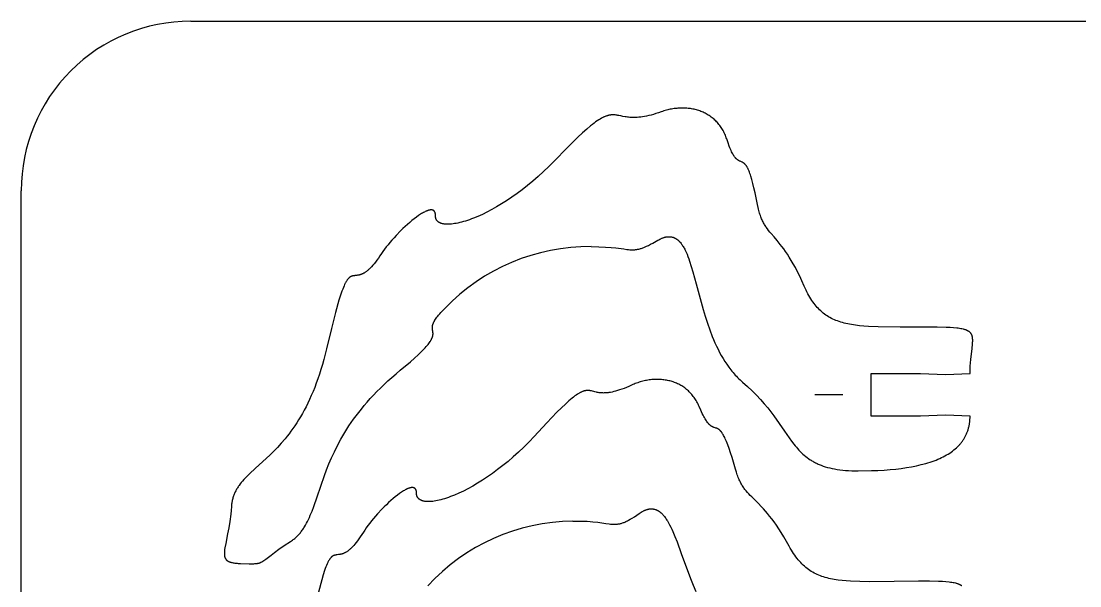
# Model space of a CAD drawing. Extents: x 1 to 221, y 1 to 131.
# Drawn here: x 1.4 to 76.3, y 91.2 to 131.1 of the extents above; entities that cross this region are included whole.
import ezdxf

# ---------------------------------------------------------------- set-up
doc = ezdxf.new("R2010")
doc.units = 0
doc.header["$MEASUREMENT"] = 0
doc.layers.add('DEFAULT', color=18, linetype='CONTINUOUS')

msp = doc.modelspace()

# ---------------------------------------------------------------- linework, layer by layer
at = {"layer": 'DEFAULT', "color": 1}
for p, q in [((13.39, 131.138), (209.39, 131.138)), ((1.39, 13.138), (1.39, 119.138)), ((61.553, 103.195), (61.553, 106.194)), ((61.553, 106.194), (65.053, 106.194)), ((65.053, 106.194), (66.803, 106.144)), ((66.803, 106.144), (68.552, 106.194)), ((65.053, 103.195), (61.553, 103.195)), ((66.803, 103.245), (65.053, 103.195)), ((68.552, 103.195), (66.803, 103.245))]:
    msp.add_line(p, q, dxfattribs=at)
at = {"layer": 'DEFAULT', "color": 250}
msp.add_line((59.553, 104.694), (57.557, 104.694), dxfattribs=at)
at = {"layer": 'DEFAULT', "color": 1}
for points in [[(46.694, 124.722), (46.501, 124.655), (46.316, 124.596), (46.14, 124.544), (45.972, 124.497), (45.812, 124.457), (45.659, 124.423), (45.513, 124.395), (45.375, 124.371), (45.242, 124.352), (45.116, 124.338), (44.996, 124.328), (44.882, 124.322), (44.773, 124.32), (44.669, 124.32), (44.569, 124.324), (44.474, 124.33), (44.383, 124.338), (44.296, 124.348), (44.212, 124.36), (44.132, 124.373), (43.979, 124.402), (43.836, 124.431), (43.699, 124.459), (43.633, 124.472), (43.567, 124.483), (43.501, 124.493), (43.436, 124.5), (43.403, 124.503), (43.37, 124.506), (43.338, 124.507), (43.305, 124.508), (43.271, 124.508), (43.238, 124.508), (43.204, 124.506), (43.17, 124.504), (43.136, 124.501), (43.101, 124.497), (43.066, 124.492), (43.03, 124.485), (42.994, 124.478), (42.957, 124.47), (42.92, 124.46), (42.882, 124.45), (42.843, 124.438), (42.804, 124.424), (42.764, 124.41), (42.724, 124.394), (42.682, 124.377), (42.64, 124.358), (42.596, 124.338), (42.552, 124.316), (42.507, 124.293), (42.461, 124.268), (42.366, 124.213), (42.266, 124.151), (42.161, 124.082), (42.052, 124.006), (41.937, 123.921), (41.817, 123.829), (41.69, 123.728), (41.418, 123.499), (41.119, 123.231), (40.789, 122.923), (40.031, 122.175), (39.124, 121.233)], [(51.329, 122.801), (51.298, 122.892), (51.266, 122.981), (51.231, 123.068), (51.194, 123.153), (51.156, 123.236), (51.115, 123.317), (51.073, 123.396), (51.028, 123.474), (50.982, 123.549), (50.934, 123.623), (50.885, 123.695), (50.834, 123.764), (50.781, 123.832), (50.726, 123.898), (50.67, 123.962), (50.612, 124.024), (50.553, 124.084), (50.492, 124.142), (50.429, 124.199), (50.366, 124.253), (50.301, 124.305), (50.234, 124.356), (50.166, 124.404), (50.097, 124.451), (50.027, 124.496), (49.956, 124.538), (49.883, 124.579), (49.809, 124.618), (49.734, 124.655), (49.658, 124.69), (49.581, 124.723), (49.503, 124.754), (49.424, 124.783), (49.344, 124.811), (49.263, 124.836), (49.182, 124.859), (49.099, 124.881), (49.016, 124.9), (48.932, 124.918), (48.847, 124.933), (48.762, 124.947), (48.676, 124.959), (48.589, 124.968), (48.502, 124.976), (48.414, 124.982), (48.326, 124.986), (48.237, 124.988), (48.148, 124.988), (48.059, 124.986), (47.969, 124.982), (47.879, 124.976), (47.788, 124.968), (47.698, 124.959), (47.607, 124.947), (47.516, 124.933), (47.424, 124.918), (47.333, 124.9), (47.242, 124.88), (47.15, 124.859), (47.059, 124.835), (46.967, 124.81), (46.876, 124.783), (46.785, 124.753), (46.694, 124.722)], [(53.505, 118.167), (53.335, 118.998), (53.256, 119.347), (53.18, 119.655), (53.107, 119.924), (53.038, 120.158), (53.004, 120.263), (52.971, 120.36), (52.938, 120.449), (52.906, 120.531), (52.874, 120.607), (52.843, 120.676), (52.813, 120.738), (52.797, 120.768), (52.782, 120.795), (52.767, 120.822), (52.753, 120.847), (52.738, 120.871), (52.723, 120.894), (52.708, 120.915), (52.694, 120.935), (52.679, 120.955), (52.665, 120.973), (52.651, 120.99), (52.636, 121.006), (52.622, 121.021), (52.608, 121.036), (52.594, 121.049), (52.58, 121.062), (52.565, 121.074), (52.551, 121.085), (52.537, 121.096), (52.523, 121.106), (52.509, 121.115), (52.495, 121.124), (52.481, 121.132), (52.467, 121.14), (52.453, 121.148), (52.439, 121.155), (52.411, 121.168), (52.383, 121.18), (52.327, 121.203), (52.269, 121.226), (52.24, 121.239), (52.211, 121.253), (52.196, 121.26), (52.181, 121.268), (52.166, 121.276), (52.151, 121.285), (52.136, 121.294), (52.121, 121.304), (52.105, 121.314), (52.09, 121.325), (52.074, 121.337), (52.059, 121.349), (52.043, 121.363), (52.027, 121.377), (52.011, 121.392), (51.995, 121.408), (51.978, 121.425), (51.962, 121.443), (51.945, 121.462), (51.928, 121.482), (51.911, 121.503), (51.894, 121.525), (51.877, 121.549), (51.859, 121.573), (51.841, 121.599), (51.824, 121.627), (51.787, 121.686), (51.75, 121.751), (51.712, 121.822), (51.674, 121.9), (51.634, 121.985), (51.593, 122.077), (51.552, 122.176), (51.509, 122.284), (51.421, 122.524), (51.329, 122.801)], [(39.124, 121.233), (38.748, 120.853), (38.37, 120.49), (37.991, 120.144), (37.612, 119.815), (37.235, 119.504), (36.859, 119.209), (36.486, 118.932), (36.117, 118.672), (35.753, 118.429), (35.394, 118.202), (35.042, 117.993), (34.697, 117.8), (34.36, 117.624), (34.032, 117.464), (33.715, 117.321), (33.408, 117.195), (33.259, 117.138), (33.113, 117.085), (32.97, 117.036), (32.831, 116.991), (32.695, 116.95), (32.562, 116.914), (32.433, 116.881), (32.308, 116.853), (32.186, 116.828), (32.069, 116.808), (31.956, 116.791), (31.847, 116.779), (31.742, 116.771), (31.691, 116.768), (31.641, 116.766), (31.593, 116.766), (31.545, 116.766), (31.499, 116.767), (31.454, 116.77), (31.41, 116.773), (31.368, 116.777), (31.326, 116.783), (31.286, 116.789), (31.247, 116.796), (31.209, 116.805), (31.173, 116.814), (31.155, 116.819), (31.138, 116.824), (31.121, 116.83), (31.104, 116.836), (31.087, 116.842), (31.071, 116.848), (31.055, 116.854), (31.04, 116.861), (31.025, 116.868), (31.01, 116.875), (30.996, 116.883), (30.982, 116.891), (30.968, 116.899), (30.954, 116.907), (30.941, 116.915), (30.929, 116.924), (30.916, 116.933), (30.904, 116.942), (30.892, 116.952), (30.881, 116.961), (30.87, 116.971), (30.86, 116.982), (30.849, 116.992), (30.84, 117.003), (30.83, 117.014), (30.821, 117.025), (30.812, 117.036), (30.804, 117.048), (30.796, 117.06), (30.788, 117.072), (30.781, 117.084), (30.774, 117.097), (30.767, 117.11), (30.761, 117.123), (30.755, 117.136), (30.75, 117.15), (30.745, 117.164), (30.74, 117.178), (30.736, 117.192), (30.732, 117.207), (30.729, 117.222), (30.725, 117.237), (30.723, 117.252), (30.721, 117.267), (30.719, 117.283), (30.717, 117.299), (30.716, 117.316), (30.715, 117.332), (30.715, 117.349), (30.715, 117.366)], [(30.715, 117.366), (30.715, 117.398), (30.714, 117.429), (30.714, 117.444), (30.713, 117.458), (30.711, 117.472), (30.71, 117.486), (30.708, 117.5), (30.706, 117.513), (30.704, 117.526), (30.701, 117.538), (30.698, 117.55), (30.695, 117.562), (30.692, 117.574), (30.688, 117.585), (30.685, 117.596), (30.681, 117.606), (30.677, 117.616), (30.672, 117.626), (30.667, 117.636), (30.663, 117.645), (30.657, 117.654), (30.652, 117.662), (30.647, 117.67), (30.641, 117.678), (30.635, 117.686), (30.629, 117.693), (30.622, 117.7), (30.616, 117.707), (30.609, 117.713), (30.602, 117.719), (30.595, 117.725), (30.587, 117.731), (30.58, 117.736), (30.572, 117.741), (30.564, 117.745), (30.555, 117.75), (30.547, 117.754), (30.538, 117.757), (30.529, 117.761), (30.52, 117.764), (30.511, 117.767), (30.502, 117.769), (30.492, 117.772), (30.482, 117.774), (30.472, 117.775), (30.462, 117.777), (30.452, 117.778), (30.441, 117.779), (30.431, 117.78), (30.42, 117.78), (30.409, 117.78), (30.398, 117.78), (30.386, 117.78), (30.375, 117.779), (30.363, 117.778), (30.351, 117.777), (30.339, 117.775), (30.327, 117.774), (30.315, 117.772), (30.302, 117.77), (30.277, 117.764), (30.25, 117.758), (30.224, 117.751), (30.196, 117.743), (30.168, 117.734), (30.14, 117.724), (30.111, 117.713), (30.081, 117.701), (30.051, 117.689), (29.99, 117.661), (29.926, 117.629), (29.86, 117.595), (29.793, 117.557), (29.724, 117.516), (29.654, 117.472), (29.582, 117.425), (29.509, 117.376), (29.36, 117.269), (29.206, 117.153), (29.049, 117.027), (28.89, 116.894), (28.73, 116.754), (28.568, 116.608), (28.408, 116.456), (28.248, 116.3), (27.935, 115.979), (27.783, 115.815), (27.636, 115.65), (27.495, 115.485), (27.359, 115.321), (27.231, 115.159), (27.11, 114.999), (26.998, 114.843), (26.895, 114.691)], [(56.816, 112.393), (56.653, 112.757), (56.494, 113.094), (56.339, 113.406), (56.188, 113.695), (56.041, 113.962), (55.898, 114.209), (55.758, 114.437), (55.623, 114.648), (55.491, 114.842), (55.364, 115.022), (55.24, 115.188), (55.119, 115.343), (54.891, 115.623), (54.677, 115.873), (54.479, 116.104), (54.385, 116.217), (54.295, 116.329), (54.209, 116.442), (54.127, 116.557), (54.087, 116.617), (54.048, 116.677), (54.01, 116.739), (53.973, 116.802), (53.937, 116.867), (53.902, 116.934), (53.867, 117.003), (53.834, 117.074), (53.802, 117.147), (53.77, 117.223), (53.74, 117.302), (53.71, 117.384), (53.681, 117.469), (53.653, 117.558), (53.626, 117.649), (53.6, 117.745), (53.575, 117.844), (53.551, 117.948), (53.505, 118.167)], [(41.744, 115.181), (42.281, 115.175), (42.745, 115.155), (43.144, 115.125), (43.487, 115.089), (44.041, 115.015), (44.27, 114.985), (44.375, 114.973), (44.477, 114.965), (44.527, 114.962), (44.576, 114.959), (44.625, 114.958), (44.673, 114.958), (44.721, 114.959), (44.769, 114.961), (44.817, 114.965), (44.866, 114.969), (44.915, 114.975), (44.964, 114.983), (45.014, 114.992), (45.064, 115.002), (45.116, 115.014), (45.168, 115.028), (45.222, 115.044), (45.277, 115.061), (45.334, 115.08), (45.392, 115.101), (45.452, 115.124), (45.513, 115.149), (45.643, 115.206), (45.781, 115.271), (45.93, 115.346), (46.09, 115.431), (46.449, 115.632)], [(46.449, 115.632), (46.523, 115.673), (46.595, 115.71), (46.665, 115.743), (46.7, 115.759), (46.734, 115.773), (46.768, 115.787), (46.802, 115.8), (46.835, 115.812), (46.868, 115.822), (46.9, 115.832), (46.933, 115.842), (46.964, 115.85), (46.996, 115.857), (47.027, 115.864), (47.058, 115.87), (47.089, 115.875), (47.119, 115.879), (47.149, 115.882), (47.178, 115.884), (47.207, 115.886), (47.236, 115.886), (47.265, 115.886), (47.293, 115.885), (47.321, 115.884), (47.349, 115.881), (47.376, 115.878), (47.403, 115.874), (47.43, 115.869), (47.456, 115.863), (47.483, 115.857), (47.509, 115.85), (47.534, 115.842), (47.56, 115.833), (47.585, 115.824), (47.61, 115.814), (47.634, 115.803), (47.658, 115.791), (47.683, 115.779), (47.706, 115.766), (47.73, 115.752), (47.753, 115.737), (47.776, 115.722), (47.799, 115.706), (47.822, 115.69), (47.844, 115.672), (47.866, 115.654), (47.888, 115.636), (47.91, 115.616), (47.931, 115.596), (47.952, 115.576), (47.973, 115.554), (47.994, 115.532), (48.015, 115.51), (48.035, 115.487), (48.055, 115.463), (48.095, 115.413), (48.134, 115.361), (48.172, 115.307), (48.21, 115.25), (48.247, 115.191), (48.283, 115.129), (48.319, 115.066), (48.354, 115), (48.388, 114.932), (48.455, 114.79), (48.52, 114.639), (48.584, 114.481), (48.646, 114.316), (48.706, 114.143), (48.824, 113.779), (48.938, 113.391), (49.166, 112.556), (49.662, 110.725), (49.805, 110.25), (49.958, 109.775), (50.124, 109.301), (50.303, 108.833), (50.399, 108.601), (50.499, 108.371), (50.603, 108.145), (50.712, 107.921), (50.826, 107.7), (50.945, 107.483), (51.069, 107.27), (51.198, 107.062), (51.333, 106.858), (51.474, 106.659), (51.621, 106.466), (51.697, 106.371), (51.775, 106.278), (51.854, 106.187), (51.934, 106.097), (52.017, 106.008), (52.101, 105.922), (52.187, 105.837), (52.275, 105.754), (52.364, 105.672), (52.456, 105.593)], [(26.895, 114.691), (26.783, 114.523), (26.675, 114.367), (26.57, 114.224), (26.47, 114.093), (26.374, 113.973), (26.281, 113.863), (26.192, 113.764), (26.106, 113.675), (26.065, 113.634), (26.024, 113.595), (25.984, 113.558), (25.945, 113.523), (25.907, 113.491), (25.869, 113.46), (25.832, 113.431), (25.796, 113.404), (25.761, 113.379), (25.726, 113.356), (25.692, 113.334), (25.659, 113.314), (25.626, 113.295), (25.594, 113.278), (25.563, 113.262), (25.532, 113.247), (25.502, 113.234), (25.472, 113.222), (25.443, 113.211), (25.414, 113.201), (25.386, 113.192), (25.359, 113.184), (25.332, 113.177), (25.305, 113.17), (25.279, 113.165), (25.253, 113.16), (25.228, 113.155), (25.203, 113.151), (25.155, 113.145), (25.108, 113.139), (25.018, 113.131), (24.975, 113.126), (24.932, 113.121), (24.911, 113.118), (24.891, 113.114), (24.87, 113.11), (24.85, 113.106), (24.83, 113.101), (24.81, 113.095), (24.8, 113.092), (24.79, 113.088), (24.78, 113.085), (24.77, 113.081), (24.76, 113.077), (24.751, 113.073), (24.741, 113.069), (24.731, 113.064), (24.721, 113.059), (24.711, 113.054), (24.702, 113.048), (24.692, 113.043), (24.682, 113.037), (24.672, 113.03), (24.663, 113.024), (24.653, 113.017), (24.643, 113.01), (24.633, 113.002), (24.624, 112.995), (24.614, 112.986), (24.604, 112.978), (24.594, 112.969), (24.584, 112.96), (24.575, 112.95), (24.565, 112.94), (24.555, 112.93), (24.535, 112.908), (24.515, 112.884), (24.495, 112.859), (24.475, 112.832), (24.455, 112.803), (24.435, 112.772), (24.414, 112.739), (24.393, 112.705), (24.372, 112.668), (24.351, 112.628), (24.329, 112.587), (24.286, 112.497), (24.241, 112.398), (24.195, 112.288), (24.147, 112.168), (24.098, 112.036), (23.995, 111.736), (23.884, 111.384), (23.635, 110.509), (23.344, 109.377), (23.002, 107.954)], [(65.459, 109.482), (63.61, 109.479), (62.046, 109.5), (61.362, 109.531), (61.042, 109.554), (60.736, 109.584), (60.444, 109.619), (60.165, 109.662), (60.031, 109.687), (59.899, 109.713), (59.771, 109.741), (59.645, 109.772), (59.523, 109.805), (59.403, 109.84), (59.286, 109.878), (59.172, 109.919), (59.06, 109.961), (58.951, 110.007), (58.845, 110.055), (58.741, 110.106), (58.639, 110.161), (58.54, 110.218), (58.443, 110.278), (58.348, 110.341), (58.256, 110.408), (58.165, 110.477), (58.076, 110.551), (57.99, 110.627), (57.905, 110.708), (57.822, 110.792), (57.741, 110.879), (57.662, 110.971), (57.584, 111.066), (57.507, 111.165), (57.433, 111.269), (57.359, 111.376), (57.287, 111.488), (57.216, 111.604), (57.147, 111.724), (57.079, 111.849), (57.011, 111.978), (56.945, 112.112), (56.88, 112.25), (56.816, 112.393)], [(28.226, 106.437), (28.935, 107.034), (29.229, 107.293), (29.486, 107.529), (29.707, 107.743), (29.897, 107.936), (29.98, 108.025), (30.056, 108.11), (30.125, 108.19), (30.188, 108.266), (30.244, 108.338), (30.294, 108.407), (30.339, 108.471), (30.359, 108.502), (30.378, 108.533), (30.396, 108.562), (30.412, 108.591), (30.428, 108.619), (30.442, 108.646), (30.455, 108.672), (30.467, 108.698), (30.477, 108.723), (30.487, 108.747), (30.496, 108.771), (30.504, 108.795), (30.511, 108.817), (30.517, 108.839), (30.523, 108.861), (30.527, 108.882), (30.531, 108.903), (30.535, 108.923), (30.537, 108.943), (30.539, 108.963), (30.54, 108.982), (30.541, 109), (30.541, 109.019), (30.541, 109.037), (30.54, 109.055), (30.539, 109.073), (30.538, 109.09), (30.536, 109.107), (30.532, 109.141), (30.521, 109.208), (30.509, 109.274), (30.504, 109.307), (30.499, 109.341), (30.495, 109.376), (30.494, 109.394), (30.493, 109.411), (30.492, 109.43), (30.492, 109.448), (30.492, 109.467), (30.493, 109.486), (30.494, 109.505), (30.496, 109.525), (30.498, 109.545), (30.501, 109.566), (30.505, 109.587), (30.51, 109.609), (30.515, 109.631), (30.521, 109.654), (30.528, 109.677), (30.536, 109.701), (30.545, 109.725), (30.555, 109.75), (30.565, 109.776), (30.577, 109.802), (30.59, 109.829), (30.604, 109.857), (30.619, 109.886), (30.636, 109.915), (30.653, 109.945), (30.672, 109.976), (30.714, 110.041), (30.761, 110.109), (30.814, 110.181), (30.873, 110.257), (30.939, 110.337), (31.011, 110.422), (31.09, 110.511), (31.177, 110.605), (31.373, 110.808)], [(68.552, 106.194), (68.556, 106.467), (68.566, 106.725), (68.582, 106.968), (68.601, 107.197), (68.691, 107.974), (68.725, 108.287), (68.731, 108.357), (68.735, 108.425), (68.738, 108.491), (68.739, 108.553), (68.738, 108.613), (68.737, 108.642), (68.735, 108.671), (68.733, 108.698), (68.73, 108.725), (68.726, 108.752), (68.722, 108.778), (68.717, 108.803), (68.711, 108.828), (68.705, 108.852), (68.698, 108.875), (68.695, 108.887), (68.691, 108.898), (68.687, 108.909), (68.682, 108.92), (68.678, 108.931), (68.673, 108.942), (68.668, 108.953), (68.663, 108.963), (68.658, 108.974), (68.652, 108.984), (68.647, 108.994), (68.641, 109.004), (68.635, 109.014), (68.628, 109.024), (68.622, 109.033), (68.615, 109.043), (68.608, 109.052), (68.601, 109.061), (68.593, 109.071), (68.586, 109.079), (68.578, 109.088), (68.57, 109.097), (68.561, 109.106), (68.553, 109.114), (68.544, 109.122), (68.535, 109.131), (68.525, 109.139), (68.516, 109.147), (68.506, 109.154), (68.496, 109.162), (68.485, 109.17), (68.475, 109.177), (68.464, 109.185), (68.453, 109.192), (68.441, 109.199), (68.43, 109.206), (68.405, 109.22), (68.38, 109.233), (68.354, 109.246), (68.326, 109.258), (68.297, 109.27), (68.267, 109.282), (68.236, 109.293), (68.203, 109.303), (68.17, 109.314), (68.135, 109.324), (68.099, 109.333), (68.061, 109.342), (67.982, 109.36), (67.897, 109.376), (67.807, 109.39), (67.711, 109.403), (67.608, 109.415), (67.386, 109.435), (67.137, 109.451), (66.861, 109.463), (66.222, 109.478), (65.459, 109.482)], [(23.002, 107.954), (22.812, 107.198), (22.712, 106.839), (22.608, 106.491), (22.502, 106.154), (22.392, 105.829), (22.279, 105.515), (22.164, 105.212), (22.046, 104.919), (21.925, 104.636), (21.803, 104.363), (21.678, 104.1), (21.551, 103.846), (21.423, 103.601), (21.293, 103.365), (21.161, 103.137), (21.029, 102.918), (20.895, 102.706), (20.76, 102.503), (20.624, 102.306), (20.488, 102.117), (20.351, 101.935), (20.214, 101.759), (20.077, 101.589), (19.802, 101.268), (19.529, 100.969), (19.259, 100.689), (18.992, 100.426), (17.987, 99.508), (17.541, 99.096), (17.336, 98.894), (17.238, 98.793), (17.145, 98.692), (17.055, 98.59), (16.969, 98.487), (16.887, 98.383), (16.81, 98.278), (16.773, 98.225), (16.737, 98.171), (16.702, 98.117), (16.669, 98.062), (16.636, 98.007), (16.605, 97.951), (16.575, 97.894), (16.546, 97.837), (16.519, 97.779), (16.493, 97.72), (16.468, 97.661), (16.444, 97.601), (16.422, 97.54), (16.401, 97.478), (16.382, 97.415), (16.364, 97.351), (16.347, 97.286), (16.332, 97.22), (16.318, 97.154), (16.306, 97.086), (16.296, 97.017), (16.286, 96.946), (16.279, 96.875), (16.273, 96.802)], [(20.462, 94.32), (20.523, 94.361), (20.583, 94.402), (20.641, 94.445), (20.697, 94.489), (20.752, 94.534), (20.806, 94.581), (20.859, 94.628), (20.91, 94.677), (20.961, 94.727), (21.009, 94.778), (21.057, 94.83), (21.104, 94.883), (21.15, 94.937), (21.194, 94.992), (21.238, 95.049), (21.28, 95.106), (21.322, 95.165), (21.362, 95.225), (21.402, 95.285), (21.441, 95.347), (21.517, 95.474), (21.589, 95.604), (21.659, 95.739), (21.727, 95.878), (21.792, 96.02), (21.856, 96.167), (21.978, 96.471), (22.097, 96.79), (22.331, 97.469), (22.851, 98.979), (23.004, 99.385), (23.172, 99.802), (23.355, 100.228), (23.557, 100.664), (23.779, 101.109), (24.025, 101.562), (24.157, 101.791), (24.295, 102.023), (24.44, 102.256), (24.593, 102.491), (24.753, 102.728), (24.92, 102.966), (25.095, 103.206), (25.279, 103.447), (25.471, 103.69), (25.672, 103.934), (25.882, 104.179), (26.101, 104.426), (26.33, 104.674), (26.569, 104.923), (26.818, 105.173), (27.078, 105.424), (27.348, 105.676), (27.629, 105.929), (27.922, 106.182), (28.226, 106.437)], [(49.376, 103.866), (49.337, 103.954), (49.297, 104.039), (49.255, 104.123), (49.211, 104.205), (49.165, 104.284), (49.118, 104.361), (49.069, 104.437), (49.018, 104.51), (48.965, 104.581), (48.911, 104.65), (48.856, 104.717), (48.798, 104.782), (48.74, 104.845), (48.68, 104.906), (48.618, 104.965), (48.555, 105.022), (48.491, 105.077), (48.425, 105.129), (48.358, 105.18), (48.29, 105.228), (48.22, 105.275), (48.15, 105.319), (48.078, 105.362), (48.005, 105.402), (47.931, 105.441), (47.856, 105.477), (47.78, 105.511), (47.703, 105.544), (47.626, 105.574), (47.547, 105.602), (47.467, 105.628), (47.387, 105.653), (47.306, 105.675), (47.224, 105.695), (47.141, 105.713), (47.058, 105.729), (46.974, 105.743), (46.889, 105.756), (46.804, 105.766), (46.718, 105.774), (46.632, 105.78), (46.545, 105.784), (46.458, 105.786), (46.37, 105.787), (46.282, 105.785), (46.194, 105.781), (46.106, 105.775), (46.017, 105.767), (45.928, 105.758), (45.839, 105.746), (45.749, 105.732), (45.66, 105.717), (45.571, 105.699), (45.481, 105.679), (45.391, 105.658), (45.302, 105.634), (45.212, 105.609), (45.123, 105.581), (45.034, 105.552), (44.945, 105.521), (44.856, 105.487), (44.767, 105.452), (44.679, 105.415), (44.591, 105.376)], [(44.591, 105.376), (44.405, 105.293), (44.228, 105.218), (44.06, 105.151), (43.9, 105.091), (43.748, 105.039), (43.605, 104.993), (43.468, 104.953), (43.339, 104.92), (43.217, 104.892), (43.101, 104.869), (42.991, 104.852), (42.938, 104.844), (42.887, 104.838), (42.837, 104.834), (42.789, 104.83), (42.742, 104.827), (42.696, 104.825), (42.651, 104.824), (42.608, 104.823), (42.566, 104.824), (42.524, 104.825), (42.484, 104.827), (42.445, 104.83), (42.407, 104.833), (42.37, 104.837), (42.299, 104.846), (42.23, 104.857), (42.165, 104.869), (42.103, 104.883), (41.985, 104.911), (41.767, 104.966), (41.714, 104.977), (41.688, 104.982), (41.662, 104.987), (41.636, 104.991), (41.61, 104.994), (41.583, 104.997), (41.557, 104.999), (41.53, 105), (41.503, 105.001), (41.476, 105.001), (41.448, 105), (41.42, 104.998), (41.392, 104.995), (41.363, 104.991), (41.334, 104.986), (41.304, 104.981), (41.274, 104.974), (41.243, 104.966), (41.211, 104.957), (41.179, 104.946), (41.146, 104.934), (41.112, 104.921), (41.078, 104.907), (41.042, 104.891), (41.006, 104.874), (40.969, 104.855), (40.931, 104.835), (40.892, 104.813), (40.852, 104.789), (40.81, 104.764), (40.768, 104.737), (40.68, 104.678), (40.587, 104.612), (40.489, 104.538), (40.385, 104.456), (40.275, 104.365), (40.159, 104.266), (39.907, 104.039), (39.626, 103.773), (39.315, 103.465), (38.587, 102.711), (37.705, 101.754)], [(52.456, 105.593), (52.811, 105.28), (53.139, 104.97), (53.444, 104.663), (53.726, 104.361), (53.987, 104.062), (54.23, 103.769), (54.457, 103.48), (54.669, 103.198), (55.414, 102.133), (55.751, 101.647), (55.919, 101.417), (56.088, 101.197), (56.173, 101.09), (56.26, 100.986), (56.348, 100.884), (56.438, 100.785), (56.53, 100.689), (56.624, 100.596), (56.72, 100.505), (56.819, 100.417), (56.921, 100.332), (57.026, 100.25), (57.135, 100.171), (57.247, 100.095), (57.305, 100.059), (57.363, 100.023), (57.423, 99.988), (57.483, 99.953), (57.545, 99.92), (57.608, 99.887), (57.672, 99.855), (57.737, 99.824), (57.804, 99.794), (57.871, 99.765), (58.011, 99.708), (58.155, 99.656), (58.306, 99.607), (58.462, 99.561), (58.625, 99.519), (58.793, 99.481), (58.969, 99.447), (59.151, 99.416), (59.341, 99.39), (59.538, 99.367), (59.743, 99.348), (59.955, 99.334), (60.176, 99.323), (60.405, 99.317), (60.643, 99.315)], [(51.948, 99.44), (51.706, 100.253), (51.596, 100.593), (51.494, 100.893), (51.398, 101.155), (51.308, 101.383), (51.266, 101.484), (51.224, 101.577), (51.184, 101.664), (51.145, 101.743), (51.107, 101.815), (51.07, 101.881), (51.034, 101.941), (51.016, 101.969), (50.999, 101.995), (50.981, 102.02), (50.964, 102.044), (50.948, 102.066), (50.931, 102.088), (50.914, 102.108), (50.898, 102.127), (50.882, 102.144), (50.866, 102.161), (50.85, 102.177), (50.835, 102.192), (50.819, 102.206), (50.804, 102.219), (50.788, 102.231), (50.773, 102.243), (50.758, 102.253), (50.743, 102.263), (50.728, 102.273), (50.713, 102.281), (50.699, 102.289), (50.684, 102.297), (50.669, 102.304), (50.655, 102.311), (50.64, 102.317), (50.626, 102.323), (50.596, 102.334), (50.567, 102.343), (50.509, 102.361), (50.45, 102.379), (50.42, 102.389), (50.389, 102.401), (50.374, 102.407), (50.359, 102.413), (50.343, 102.42), (50.327, 102.427), (50.311, 102.435), (50.295, 102.444), (50.279, 102.453), (50.263, 102.462), (50.246, 102.473), (50.229, 102.484), (50.212, 102.496), (50.195, 102.508), (50.178, 102.522), (50.16, 102.536), (50.143, 102.552), (50.125, 102.568), (50.106, 102.585), (50.088, 102.604), (50.069, 102.623), (50.05, 102.644), (50.031, 102.666), (50.011, 102.689), (49.991, 102.714), (49.971, 102.74), (49.93, 102.795), (49.887, 102.857), (49.843, 102.924), (49.798, 102.999), (49.751, 103.08), (49.702, 103.168), (49.652, 103.263), (49.601, 103.367), (49.492, 103.599), (49.376, 103.866)], [(60.643, 99.315), (61.583, 99.329), (62.032, 99.347), (62.466, 99.371), (62.886, 99.404), (63.291, 99.443), (63.682, 99.49), (64.058, 99.544), (64.419, 99.606), (64.766, 99.675), (65.098, 99.752), (65.415, 99.836), (65.568, 99.881), (65.718, 99.928), (65.863, 99.977), (66.005, 100.028), (66.143, 100.081), (66.277, 100.136), (66.408, 100.192), (66.535, 100.251), (66.657, 100.311), (66.777, 100.374), (66.892, 100.438), (67.004, 100.505), (67.111, 100.573), (67.215, 100.644), (67.315, 100.716), (67.412, 100.791), (67.504, 100.867), (67.593, 100.946), (67.636, 100.986), (67.677, 101.026), (67.718, 101.067), (67.758, 101.109), (67.797, 101.151), (67.835, 101.193), (67.872, 101.236), (67.908, 101.28), (67.943, 101.324), (67.978, 101.368), (68.011, 101.414), (68.043, 101.459), (68.074, 101.505), (68.104, 101.552), (68.134, 101.599), (68.162, 101.647), (68.189, 101.695), (68.215, 101.744), (68.241, 101.793), (68.265, 101.843), (68.288, 101.893), (68.311, 101.944), (68.332, 101.995), (68.353, 102.047), (68.372, 102.099), (68.39, 102.152), (68.408, 102.206), (68.424, 102.26), (68.44, 102.314), (68.454, 102.369), (68.468, 102.425), (68.48, 102.481), (68.492, 102.537), (68.502, 102.594), (68.512, 102.652), (68.52, 102.71), (68.528, 102.769), (68.534, 102.828), (68.544, 102.948), (68.55, 103.071), (68.552, 103.195)], [(37.705, 101.754), (37.336, 101.366), (36.965, 100.995), (36.594, 100.642), (36.222, 100.306), (35.85, 99.987), (35.481, 99.685), (35.113, 99.401), (34.75, 99.133), (34.39, 98.883), (34.036, 98.649), (33.688, 98.433), (33.347, 98.233), (33.013, 98.05), (32.689, 97.884), (32.374, 97.735), (32.07, 97.603), (31.922, 97.543), (31.777, 97.487), (31.635, 97.435), (31.497, 97.388), (31.362, 97.344), (31.23, 97.305), (31.102, 97.27), (30.977, 97.239), (30.856, 97.212), (30.739, 97.189), (30.626, 97.171), (30.517, 97.156), (30.413, 97.146), (30.362, 97.142), (30.312, 97.14), (30.264, 97.138), (30.216, 97.137), (30.17, 97.138), (30.125, 97.139), (30.081, 97.142), (30.038, 97.145), (29.997, 97.15), (29.956, 97.155), (29.917, 97.162), (29.879, 97.169), (29.843, 97.178), (29.825, 97.183), (29.807, 97.188), (29.79, 97.193), (29.773, 97.198), (29.757, 97.204), (29.741, 97.21), (29.725, 97.216), (29.709, 97.222), (29.694, 97.229), (29.679, 97.236), (29.664, 97.243), (29.65, 97.251), (29.636, 97.258), (29.623, 97.266), (29.609, 97.275), (29.596, 97.283), (29.584, 97.292), (29.572, 97.301), (29.56, 97.31), (29.548, 97.32), (29.537, 97.329), (29.526, 97.339), (29.516, 97.349), (29.506, 97.36), (29.496, 97.371), (29.487, 97.382), (29.478, 97.393), (29.469, 97.404), (29.461, 97.416), (29.453, 97.428), (29.445, 97.44), (29.438, 97.453), (29.431, 97.466), (29.425, 97.479), (29.419, 97.492), (29.413, 97.505), (29.408, 97.519), (29.403, 97.533), (29.399, 97.547), (29.394, 97.562), (29.391, 97.577), (29.387, 97.592), (29.384, 97.607), (29.382, 97.622), (29.379, 97.638), (29.378, 97.654), (29.376, 97.67), (29.375, 97.687), (29.375, 97.704), (29.374, 97.721)], [(55.749, 93.976), (55.555, 94.324), (55.368, 94.646), (55.186, 94.943), (55.01, 95.218), (54.841, 95.472), (54.676, 95.705), (54.518, 95.92), (54.364, 96.118), (54.216, 96.3), (54.073, 96.468), (53.935, 96.623), (53.802, 96.767), (53.55, 97.026), (53.315, 97.256), (53.097, 97.469), (52.994, 97.573), (52.895, 97.677), (52.799, 97.782), (52.707, 97.89), (52.663, 97.946), (52.619, 98.002), (52.575, 98.06), (52.533, 98.12), (52.491, 98.182), (52.45, 98.245), (52.41, 98.311), (52.371, 98.379), (52.332, 98.449), (52.294, 98.522), (52.257, 98.598), (52.22, 98.677), (52.184, 98.76), (52.149, 98.845), (52.114, 98.934), (52.079, 99.027), (52.046, 99.124), (52.013, 99.225), (51.948, 99.44)], [(29.374, 97.721), (29.374, 97.753), (29.372, 97.784), (29.371, 97.798), (29.37, 97.813), (29.368, 97.827), (29.367, 97.841), (29.364, 97.854), (29.362, 97.867), (29.36, 97.88), (29.357, 97.893), (29.354, 97.905), (29.35, 97.916), (29.347, 97.928), (29.343, 97.939), (29.339, 97.95), (29.335, 97.96), (29.331, 97.97), (29.326, 97.98), (29.321, 97.989), (29.316, 97.998), (29.311, 98.007), (29.306, 98.016), (29.3, 98.024), (29.294, 98.032), (29.288, 98.039), (29.281, 98.046), (29.275, 98.053), (29.268, 98.06), (29.261, 98.066), (29.254, 98.072), (29.247, 98.077), (29.239, 98.083), (29.231, 98.088), (29.223, 98.093), (29.215, 98.097), (29.207, 98.101), (29.198, 98.105), (29.19, 98.109), (29.181, 98.112), (29.172, 98.115), (29.162, 98.117), (29.153, 98.12), (29.143, 98.122), (29.134, 98.124), (29.124, 98.125), (29.113, 98.127), (29.103, 98.128), (29.093, 98.128), (29.082, 98.129), (29.071, 98.129), (29.06, 98.129), (29.049, 98.128), (29.037, 98.128), (29.026, 98.127), (29.014, 98.126), (29.002, 98.124), (28.99, 98.123), (28.978, 98.121), (28.966, 98.118), (28.953, 98.116), (28.928, 98.11), (28.902, 98.104), (28.875, 98.096), (28.848, 98.087), (28.82, 98.078), (28.792, 98.067), (28.763, 98.056), (28.734, 98.043), (28.704, 98.03), (28.643, 98.001), (28.58, 97.968), (28.515, 97.932), (28.449, 97.893), (28.381, 97.851), (28.311, 97.806), (28.24, 97.757), (28.168, 97.706), (28.021, 97.597), (27.87, 97.477), (27.715, 97.349), (27.559, 97.213), (27.401, 97.07), (27.243, 96.92), (27.085, 96.765), (26.929, 96.606), (26.622, 96.279), (26.474, 96.112), (26.33, 95.944), (26.192, 95.776), (26.06, 95.61), (25.934, 95.445), (25.817, 95.283), (25.708, 95.125), (25.609, 94.971)], [(16.273, 96.802), (16.25, 96.516), (16.222, 96.243), (16.156, 95.734), (16.082, 95.273), (16.005, 94.86), (15.864, 94.163), (15.812, 93.876), (15.793, 93.747), (15.785, 93.686), (15.779, 93.627), (15.775, 93.571), (15.772, 93.517), (15.772, 93.465), (15.772, 93.439), (15.773, 93.415), (15.774, 93.39), (15.776, 93.367), (15.778, 93.344), (15.781, 93.321), (15.784, 93.299), (15.788, 93.277), (15.792, 93.256), (15.797, 93.236), (15.803, 93.216), (15.806, 93.206), (15.809, 93.196), (15.812, 93.187), (15.816, 93.177), (15.819, 93.168), (15.823, 93.159), (15.827, 93.149), (15.831, 93.14), (15.835, 93.132), (15.84, 93.123), (15.844, 93.114), (15.849, 93.106), (15.854, 93.097), (15.859, 93.089), (15.864, 93.081), (15.869, 93.073), (15.875, 93.065), (15.881, 93.057), (15.887, 93.049), (15.893, 93.042), (15.899, 93.034), (15.905, 93.027), (15.912, 93.02), (15.919, 93.012), (15.926, 93.005), (15.933, 92.999), (15.94, 92.992), (15.948, 92.985), (15.955, 92.978), (15.963, 92.972), (15.971, 92.966), (15.98, 92.959), (15.988, 92.953), (15.997, 92.947), (16.006, 92.941), (16.015, 92.935), (16.024, 92.93), (16.033, 92.924), (16.053, 92.913), (16.073, 92.902), (16.094, 92.892), (16.116, 92.883), (16.139, 92.873), (16.163, 92.864), (16.187, 92.856), (16.213, 92.848), (16.239, 92.84), (16.266, 92.832), (16.295, 92.825), (16.324, 92.819), (16.385, 92.807), (16.449, 92.796), (16.518, 92.786), (16.591, 92.778), (16.668, 92.772), (16.749, 92.766), (16.924, 92.76)], [(40.444, 95.754), (40.723, 95.759), (40.982, 95.758), (41.224, 95.752), (41.449, 95.743), (41.658, 95.73), (41.853, 95.715), (42.201, 95.679), (42.768, 95.599), (43.002, 95.565), (43.11, 95.552), (43.214, 95.542), (43.265, 95.539), (43.315, 95.536), (43.365, 95.535), (43.414, 95.534), (43.463, 95.535), (43.511, 95.537), (43.56, 95.541), (43.608, 95.546), (43.657, 95.553), (43.706, 95.561), (43.756, 95.571), (43.806, 95.582), (43.857, 95.596), (43.909, 95.611), (43.962, 95.629), (44.016, 95.648), (44.071, 95.67), (44.128, 95.693), (44.186, 95.719), (44.246, 95.748), (44.308, 95.779), (44.371, 95.812), (44.504, 95.886), (44.647, 95.972), (44.8, 96.068), (44.963, 96.177), (45.14, 96.299)], [(45.14, 96.299), (45.209, 96.346), (45.278, 96.389), (45.345, 96.429), (45.378, 96.447), (45.411, 96.465), (45.444, 96.481), (45.476, 96.497), (45.508, 96.511), (45.54, 96.525), (45.572, 96.538), (45.603, 96.55), (45.634, 96.561), (45.665, 96.571), (45.695, 96.58), (45.725, 96.589), (45.755, 96.596), (45.785, 96.603), (45.815, 96.609), (45.844, 96.614), (45.873, 96.618), (45.902, 96.621), (45.93, 96.623), (45.958, 96.625), (45.986, 96.626), (46.014, 96.626), (46.042, 96.625), (46.069, 96.623), (46.096, 96.621), (46.123, 96.617), (46.15, 96.613), (46.176, 96.608), (46.202, 96.603), (46.228, 96.596), (46.254, 96.589), (46.28, 96.581), (46.305, 96.572), (46.33, 96.563), (46.356, 96.553), (46.38, 96.542), (46.405, 96.53), (46.43, 96.517), (46.454, 96.504), (46.478, 96.49), (46.502, 96.476), (46.526, 96.461), (46.549, 96.445), (46.573, 96.428), (46.596, 96.411), (46.619, 96.393), (46.642, 96.374), (46.665, 96.354), (46.687, 96.334), (46.71, 96.314), (46.732, 96.292), (46.754, 96.27), (46.798, 96.224), (46.842, 96.176), (46.885, 96.125), (46.927, 96.072), (46.969, 96.016), (47.01, 95.958), (47.051, 95.898), (47.092, 95.835), (47.132, 95.77), (47.211, 95.634), (47.289, 95.49), (47.366, 95.339), (47.442, 95.179), (47.518, 95.013), (47.667, 94.66), (47.815, 94.284), (48.115, 93.471), (48.768, 91.69), (48.952, 91.23), (49.146, 90.77)], [(25.609, 94.971), (25.499, 94.8), (25.394, 94.642), (25.293, 94.497), (25.195, 94.364), (25.101, 94.242), (25.011, 94.131), (24.924, 94.03), (24.84, 93.939), (24.799, 93.897), (24.759, 93.857), (24.72, 93.82), (24.682, 93.784), (24.644, 93.751), (24.607, 93.719), (24.571, 93.69), (24.535, 93.662), (24.5, 93.636), (24.466, 93.612), (24.433, 93.59), (24.4, 93.569), (24.367, 93.55), (24.336, 93.532), (24.304, 93.515), (24.274, 93.5), (24.244, 93.486), (24.215, 93.473), (24.186, 93.462), (24.157, 93.451), (24.129, 93.442), (24.102, 93.433), (24.075, 93.425), (24.049, 93.418), (24.023, 93.412), (23.997, 93.407), (23.972, 93.402), (23.947, 93.397), (23.899, 93.39), (23.852, 93.384), (23.762, 93.373), (23.719, 93.368), (23.677, 93.362), (23.656, 93.358), (23.636, 93.354), (23.615, 93.35), (23.595, 93.345), (23.575, 93.339), (23.555, 93.333), (23.545, 93.33), (23.535, 93.326), (23.525, 93.323), (23.516, 93.319), (23.506, 93.314), (23.496, 93.31), (23.486, 93.305), (23.477, 93.301), (23.467, 93.296), (23.457, 93.29), (23.448, 93.285), (23.438, 93.279), (23.428, 93.273), (23.419, 93.266), (23.409, 93.259), (23.4, 93.252), (23.39, 93.245), (23.38, 93.237), (23.371, 93.229), (23.361, 93.221), (23.352, 93.212), (23.342, 93.203), (23.332, 93.194), (23.323, 93.184), (23.313, 93.174), (23.303, 93.163), (23.284, 93.141), (23.265, 93.117), (23.245, 93.091), (23.226, 93.064), (23.206, 93.034), (23.186, 93.003), (23.166, 92.97), (23.146, 92.935), (23.126, 92.897), (23.105, 92.858), (23.085, 92.816), (23.043, 92.725), (23, 92.625), (22.956, 92.514), (22.911, 92.393), (22.864, 92.26), (22.767, 91.958), (22.663, 91.604), (22.431, 90.725)], [(16.924, 92.76), (17.532, 92.744), (17.754, 92.741), (17.85, 92.742), (17.936, 92.745), (17.976, 92.748), (18.014, 92.751), (18.05, 92.754), (18.085, 92.759), (18.119, 92.764), (18.152, 92.77), (18.183, 92.777), (18.214, 92.785), (18.228, 92.79), (18.243, 92.794), (18.258, 92.799), (18.273, 92.804), (18.287, 92.809), (18.301, 92.815), (18.316, 92.821), (18.33, 92.827), (18.358, 92.84), (18.386, 92.854), (18.415, 92.869), (18.444, 92.886), (18.473, 92.904), (18.503, 92.923), (18.566, 92.965), (18.633, 93.014), (18.705, 93.068), (19.077, 93.354), (19.328, 93.542), (19.636, 93.764), (20.011, 94.023), (20.462, 94.32)], [(64.914, 91.501), (61.458, 91.469), (60.75, 91.475), (60.097, 91.499), (59.789, 91.519), (59.494, 91.546), (59.211, 91.58), (59.074, 91.6), (58.939, 91.622), (58.808, 91.646), (58.678, 91.673), (58.552, 91.702), (58.428, 91.733), (58.306, 91.767), (58.187, 91.803), (58.071, 91.843), (57.956, 91.885), (57.844, 91.93), (57.734, 91.978), (57.626, 92.029), (57.521, 92.083), (57.417, 92.14), (57.315, 92.201), (57.215, 92.266), (57.117, 92.334), (57.021, 92.405), (56.926, 92.48), (56.833, 92.559), (56.742, 92.642), (56.652, 92.729), (56.564, 92.82), (56.477, 92.916), (56.391, 93.015), (56.307, 93.119), (56.224, 93.227), (56.142, 93.34), (56.062, 93.458), (55.982, 93.58), (55.904, 93.707), (55.826, 93.839), (55.749, 93.976)], [(67.962, 91.174), (67.951, 91.181), (67.941, 91.189), (67.93, 91.196), (67.92, 91.204), (67.908, 91.211), (67.897, 91.218), (67.885, 91.225), (67.861, 91.239), (67.836, 91.252), (67.809, 91.265), (67.782, 91.277), (67.753, 91.289), (67.723, 91.301), (67.692, 91.312), (67.659, 91.323), (67.626, 91.333), (67.591, 91.343), (67.554, 91.353), (67.517, 91.362), (67.438, 91.379), (67.353, 91.395), (67.263, 91.409), (67.166, 91.422), (67.064, 91.434), (66.841, 91.455), (66.592, 91.471), (66.316, 91.483), (65.678, 91.497), (64.914, 91.501)]]:
    msp.add_lwpolyline(points, dxfattribs=at)
for centre, radius, start, end in [((13.39, 119.138), 12, 89.99896, 180.00104), ((41.602, 101.034), 14.147, 89.4245, 136.30344), ((40.582, 81.609), 14.146, 90.55752, 137.4404)]:
    msp.add_arc(centre, radius, start, end, dxfattribs=at)

doc.saveas('drawing.dxf')
